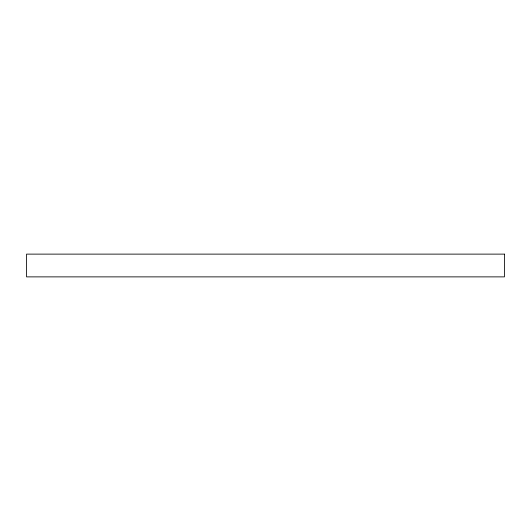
<?xml version="1.0" encoding="UTF-8"?>
<svg xmlns="http://www.w3.org/2000/svg" width="531" height="531" viewBox="0 0 531 531"><rect width="100%" height="100%" fill="white"/><g stroke="black" fill="none" stroke-linecap="round" stroke-linejoin="round"><path stroke-width="0.8" d="M504.45 254.123L26.55 254.123L26.55 276.877L504.45 276.877L504.45 254.123"/></g></svg>
